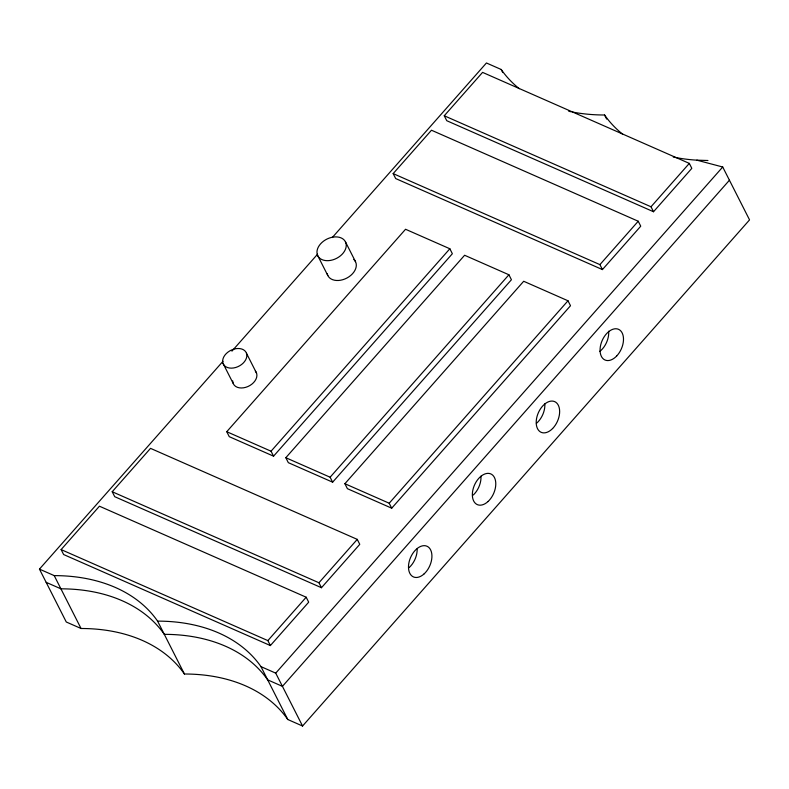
<?xml version="1.0" encoding="UTF-8"?>
<svg xmlns="http://www.w3.org/2000/svg" width="789" height="789" viewBox="0 0 789 789"><rect width="100%" height="100%" fill="white"/><g stroke="black" fill="none" stroke-linecap="round" stroke-linejoin="round"><path stroke-width="1.18" d="M673.264 157.031A176.332 122.709 -26.9 0 0 696.835 160.167L722.724 167.002L749.55 219.884L302.562 726.018L287.788 719.509A176.332 122.709 -26.9 0 0 184.419 674.003A176.332 122.709 -26.9 0 0 81.05 628.498L66.276 621.998L39.45 569.116L222.981 361.303M231.946 351.144L317.592 254.166M332.277 237.548L486.438 62.982L501.212 69.491A176.332 122.709 -26.9 0 0 519.31 88.713M61.118 549.588L99.434 506.203L306.181 597.214L308.696 602.175L270.38 645.56L63.633 554.539L61.118 549.588L267.865 640.599L270.38 645.56M112.206 491.744L150.521 448.359L357.259 539.38L359.774 544.331L321.468 587.716L114.721 496.695L112.206 491.744L318.943 582.755L321.468 587.716M393.169 173.61L431.484 130.224L638.232 221.236L640.747 226.196L602.431 269.582L395.683 178.561L393.169 173.61L599.916 264.621L602.431 269.582M444.256 115.766L482.572 72.381L689.31 163.392L691.825 168.353L653.519 211.738L446.771 120.717L444.256 115.766L651.004 206.777L653.519 211.738M226.749 431.711L405.546 229.264L449.848 248.762L452.363 253.723L273.566 456.17L229.264 436.672L226.749 431.711L271.051 451.209L273.566 456.17M271.051 451.209L449.848 248.762M285.815 457.719L464.613 255.261L508.915 274.769L511.43 279.73L332.633 482.178L288.33 462.67L285.815 457.719L330.118 477.217L332.633 482.178M330.118 477.217L508.915 274.769M344.892 483.716L523.689 281.269L567.991 300.777L570.506 305.728L391.709 508.185L347.407 488.677L344.892 483.716L389.194 503.224L391.709 508.185M267.865 640.599L306.181 597.214M318.943 582.755L357.259 539.38M389.194 503.224L567.991 300.777M599.916 264.621L638.232 221.236M651.004 206.777L689.31 163.392M302.562 726.018L275.726 673.135L722.724 167.002M729.43 180.227L282.432 686.351L267.668 679.852A176.332 122.709 -26.9 0 0 164.299 634.346A176.332 122.709 -26.9 0 0 60.921 588.831L46.156 582.331M696.835 160.167L707.95 160.502M39.45 569.116L54.214 575.615A176.332 122.709 -26.9 0 1 157.593 621.121A176.332 122.709 -26.9 0 1 260.962 666.626L275.726 673.135M572.173 111.979A176.332 122.709 -26.9 0 0 604.581 114.997L606.642 119.06M501.212 69.491L502.761 72.539M345.444 241.828A15.484 10.77 -26.9 0 1 328.855 260.617A15.484 10.77 -26.9 0 1 320.531 243.909A15.484 10.77 -26.9 0 1 345.444 241.828L355.504 261.662M317.78 255.735L327.839 275.568M246.464 353.235A12.792 8.906 -26.9 0 1 231.532 368.147A12.792 8.906 -26.9 0 1 226.265 353.59A12.792 8.906 -26.9 0 1 246.464 353.235L256.524 373.069M223.04 363.413L233.1 383.247M260.962 666.626L287.788 719.509M157.593 621.121L184.419 674.003M54.214 575.615L81.05 628.498M571.029 111.752A176.332 122.709 -26.9 0 1 568.761 111.279M622.679 134.219A176.332 122.709 -26.9 0 1 604.581 114.997M255.34 371.067A12.792 8.906 -26.9 0 1 247.854 386.561A12.792 8.906 -26.9 0 1 232.716 380.9M353.788 259.403A15.484 10.77 -26.9 0 1 347.071 277.945A15.484 10.77 -26.9 0 1 327.208 273.783M544.834 403.81A16.776 10.464 -66.2 0 1 536.402 423.358M608.664 331.222A16.776 10.464 -66.2 0 1 599.739 351.46M480.974 476.161A16.776 10.464 -66.2 0 1 473.242 495.048M417.144 548.838A16.776 10.464 -66.2 0 1 409.106 567.607M616.682 355.997A16.776 10.464 -66.2 0 0 618.546 329.319A16.776 10.464 -66.2 0 0 600.104 348.679A16.776 10.464 -66.2 0 0 616.682 355.997M423.871 574.106A16.776 10.464 -66.2 0 0 428.023 546.807A16.776 10.464 -66.2 0 0 408.732 563.81A16.776 10.464 -66.2 0 0 423.871 574.106M488.006 501.548A16.776 10.464 -66.2 0 0 491.655 474.357A16.776 10.464 -66.2 0 0 472.532 491.902A16.776 10.464 -66.2 0 0 488.006 501.548M552.616 428.526A16.776 10.464 -66.2 0 0 554.874 401.709A16.776 10.464 -66.2 0 0 536.273 420.675A16.776 10.464 -66.2 0 0 552.616 428.526"/></g></svg>
